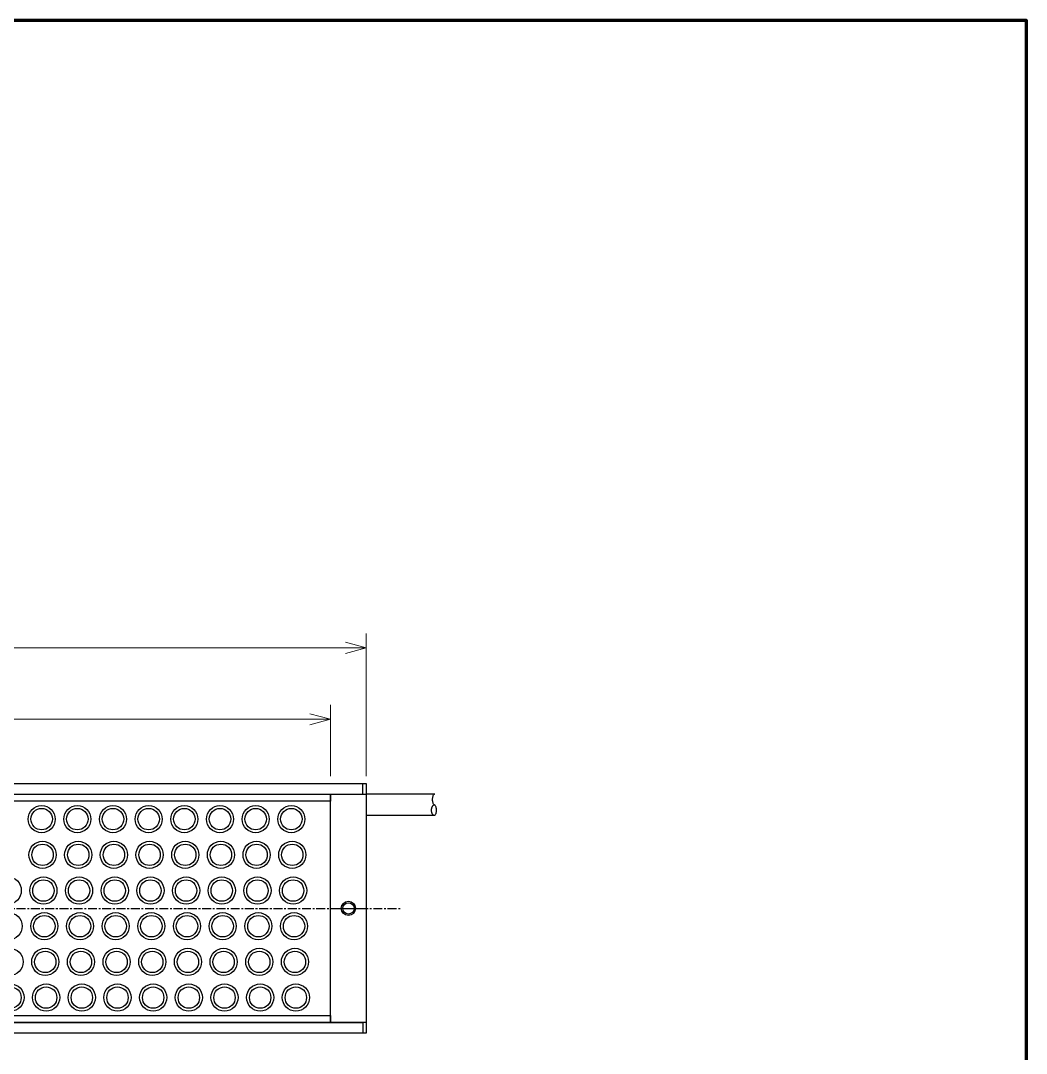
# Model space of a CAD drawing. Header units: millimetres. Extents: x 4 to 387, y 0 to 281.
# Drawn here: x 246 to 387, y 136.3 to 281 of the extents above; entities that cross this region are included whole.
import ezdxf

# ---------------------------------------------------------------- set-up
doc = ezdxf.new("R2010")
doc.units = ezdxf.units.MM
doc.linetypes.add('CENTER', pattern=[2, 1.25, -0.25, 0.25, -0.25])
doc.layers.get('0').update_dxf_attribs({"lineweight": 30})
doc.layers.add('2KD_寸法１', color=7, linetype='Continuous', lineweight=15)
doc.layers.add('AUX', color=7, linetype='Continuous', lineweight=40)

# ---------------------------------------------------------------- blocks, each defined once
blk = doc.blocks.new('A$C088911B4')
for p, q in [((0, 17.49999999999988), (195.9999999999999, 17.49999999999988)), ((0, 17.49999999999988), (195.9999999999999, 17.49999999999988)), ((195.4999999999999, 15.99999999999994), (195.4999999999999, 17.49999999999988)), ((195.9999999999999, 17.49999999999988), (195.9999999999999, -17.49999999999994)), ((195.9999999999999, 17.49999999999988), (195.9999999999999, -17.49999999999994)), ((0.5, 15.99999999999994), (195.4999999999999, 15.99999999999994)), ((5, 15.99999999999994), (190.9999999999999, 15.99999999999994)), ((190.9999999999999, 15.99999999999994), (195.9999999999999, 15.99999999999994)), ((190.9999999999999, -15.99999999999994), (190.9999999999999, 15.99999999999994)), ((190.9999999999999, 15.99999999999994), (190.9999999999999, 15.00000000000006)), ((195.9999999999999, 15.99999999999994), (195.9999999999999, -15.99999999999994)), ((205.6, 15.99999999999994), (195.9999999999999, 15.99999999999994)), ((190.9999999999999, 15.00000000000006), (5, 15.00000000000006)), ((205.6, 12.99999999999988), (195.9999999999999, 12.99999999999988)), ((191.9999999999999, 5.68e-14), (195.0000000000001, 5.68e-14)), ((5, -14.99999999999994), (190.9999999999999, -14.99999999999994)), ((190.9999999999999, -14.99999999999994), (190.9999999999999, -15.99999999999994)), ((0.5, -15.99999999999994), (195.4999999999999, -15.99999999999994)), ((190.9999999999999, -15.99999999999994), (5, -15.99999999999994)), ((195.9999999999999, -15.99999999999994), (190.9999999999999, -15.99999999999994)), ((195.4999999999999, -15.99999999999994), (195.4999999999999, -17.49999999999994)), ((195.9999999999999, -17.49999999999994), (0, -17.49999999999994)), ((195.9999999999999, -17.49999999999994), (0, -17.49999999999994))]:
    blk.add_line(p, q)
at = {"color": 2, "linetype": 'CENTER'}
blk.add_line((-5, 0), (201, 0), dxfattribs=at)
for points in [[(205.5499999999999, 14.50000000000005), (205.5066, 14.51140000000316), (205.4645000000002, 14.54520000000781), (205.425, 14.60050000000052), (205.3893000000002, 14.67540000000752), (205.3584999999999, 14.76790000000631), (205.3335, 14.87499999999988), (205.3150999999999, 14.99350000001135), (205.3037999999999, 15.11970000001031), (205.2999999999999, 15.24999999999988), (205.3037999999999, 15.38019999999966), (205.3150999999999, 15.50650000000331), (205.3335, 15.62499999999988), (205.3584999999999, 15.7321000000083), (205.3893000000002, 15.8245000000025), (205.425, 15.89949999999959), (205.4645000000002, 15.95470000000216), (205.5066, 15.9886000000115), (205.5499999999999, 15.99999999999994)], [(205.5499999999999, 12.99999999999988), (205.5151000000002, 13.00280000000202), (205.4804999999999, 13.01140000000288), (205.4465000000001, 13.02550000000349), (205.4132, 13.04520000000792), (205.3810000000002, 13.07030000000668), (205.3500000000004, 13.10050000000058), (205.3206000000001, 13.13560000000882), (205.2929000000002, 13.1754999999975), (205.2672000000001, 13.21970000000158), (205.2436, 13.2679000000063), (205.2223000000004, 13.31990000000235), (205.2036000000001, 13.37499999999989), (205.1874999999999, 13.43310000000929), (205.1740999999999, 13.49350000001135), (205.1636000000002, 13.55590000000683), (205.1561, 13.61970000001031), (205.1515000000001, 13.68460000000789), (205.1500000000002, 13.75000000000005), (205.1515000000001, 13.81540000000683), (205.1561, 13.88030000000441), (205.1636000000002, 13.94410000000789), (205.1740999999999, 14.00650000000303), (205.1874999999999, 14.06690000000537), (205.2036000000001, 14.12500000000006), (205.2223000000004, 14.18009999999782), (205.2436, 14.23210000000858), (205.2672000000001, 14.28029999999853), (205.2929000000002, 14.3245000000025), (205.3206000000001, 14.36440000000584), (205.3500000000004, 14.39949999999936), (205.3810000000002, 14.42970000000781), (205.4132, 14.45480000000685), (205.4465000000001, 14.47450000001134), (205.4804999999999, 14.4886000000115), (205.5151000000002, 14.4971999999978), (205.5499999999999, 14.50000000000005)], [(205.5499999999999, 14.50000000000005), (205.5934, 14.4886000000115), (205.6355000000002, 14.45470000000216), (205.675, 14.39949999999936), (205.7107000000002, 14.3245000000025), (205.7415000000002, 14.23210000000858), (205.7665, 14.12500000000006), (205.7849, 14.00650000000303), (205.7961999999999, 13.8801999999996), (205.7999999999999, 13.75000000000005), (205.7961999999999, 13.61970000001031), (205.7849, 13.49350000001135), (205.7665, 13.37499999999989), (205.7415000000002, 13.2679000000063), (205.7107000000002, 13.17540000000753), (205.675, 13.10050000000058), (205.6355000000002, 13.04520000000792), (205.5934, 13.01140000000288), (205.5499999999999, 12.99999999999988)]]:
    blk.add_lwpolyline(points)
for centre, radius in [((150.4999999999999, 12.49999999999988), 1.9), ((150.4999999999999, 12.49999999999988), 1.5), ((155.4999999999999, 12.49999999999988), 1.9), ((155.4999999999999, 12.49999999999988), 1.5), ((160.4999999999999, 12.49999999999988), 1.9), ((160.4999999999999, 12.49999999999988), 1.5), ((165.5000000000001, 12.49999999999988), 1.9), ((165.5000000000001, 12.49999999999988), 1.5), ((170.4999999999999, 12.49999999999988), 1.9), ((170.4999999999999, 12.49999999999988), 1.5), ((175.4999999999999, 12.49999999999988), 1.9), ((175.4999999999999, 12.49999999999988), 1.5), ((180.4999999999999, 12.49999999999988), 1.9), ((180.4999999999999, 12.49999999999988), 1.5), ((185.4999999999999, 12.49999999999988), 1.9), ((185.4999999999999, 12.49999999999988), 1.5), ((150.6264837061266, 7.501600068813445), 1.9), ((150.6264837061266, 7.501600068813445), 1.5), ((155.6264837061265, 7.501600068813445), 1.9), ((155.6264837061265, 7.501600068813445), 1.5), ((160.6264837061265, 7.501600068813445), 1.9), ((160.6264837061265, 7.501600068813445), 1.5), ((165.6264837061268, 7.501600068813445), 1.9), ((165.6264837061268, 7.501600068813445), 1.5), ((170.6264837061266, 7.501600068813445), 1.9), ((170.6264837061266, 7.501600068813445), 1.5), ((175.6264837061266, 7.501600068813445), 1.9), ((175.6264837061266, 7.501600068813445), 1.5), ((180.6264837061265, 7.501600068813445), 1.9), ((180.6264837061265, 7.501600068813445), 1.5), ((185.6264837061265, 7.501600068813445), 1.9), ((185.6264837061265, 7.501600068813445), 1.5), ((145.7529674122531, 2.503200137627), 1.9), ((150.7529674122531, 2.503200137627), 1.9), ((155.7529674122531, 2.503200137627), 1.9), ((160.7529674122531, 2.503200137627), 1.9), ((165.7529674122534, 2.503200137627), 1.9), ((170.7529674122531, 2.503200137627), 1.9), ((175.7529674122531, 2.503200137627), 1.9), ((180.7529674122531, 2.503200137627), 1.9), ((185.7529674122531, 2.503200137627), 1.9), ((150.7529674122531, 2.503200137627), 1.5), ((155.7529674122531, 2.503200137627), 1.5), ((160.7529674122531, 2.503200137627), 1.5), ((165.7529674122534, 2.503200137627), 1.5), ((170.7529674122531, 2.503200137627), 1.5), ((175.7529674122531, 2.503200137627), 1.5), ((180.7529674122531, 2.503200137627), 1.5), ((185.7529674122531, 2.503200137627), 1.5), ((193.4999999999999, 5.68e-14), 1), ((193.4999999999999, 5.68e-14), 0.8), ((145.8794511183796, -2.495199793559379), 1.9), ((150.8794511183797, -2.495199793559379), 1.9), ((150.8794511183797, -2.495199793559379), 1.5), ((155.8794511183797, -2.495199793559379), 1.9), ((155.8794511183797, -2.495199793559379), 1.5), ((160.8794511183797, -2.495199793559379), 1.9), ((160.8794511183797, -2.495199793559379), 1.5), ((165.8794511183799, -2.495199793559379), 1.9), ((165.8794511183799, -2.495199793559379), 1.5), ((170.8794511183796, -2.495199793559379), 1.9), ((170.8794511183796, -2.495199793559379), 1.5), ((175.8794511183797, -2.495199793559379), 1.9), ((175.8794511183797, -2.495199793559379), 1.5), ((180.8794511183797, -2.495199793559379), 1.9), ((180.8794511183797, -2.495199793559379), 1.5), ((185.8794511183797, -2.495199793559379), 1.9), ((185.8794511183797, -2.495199793559379), 1.5), ((146.0059348245064, -7.49359972474582), 1.9), ((151.0059348245064, -7.49359972474582), 1.9), ((156.0059348245064, -7.49359972474582), 1.9), ((161.0059348245064, -7.49359972474582), 1.9), ((166.0059348245066, -7.49359972474582), 1.9), ((171.0059348245064, -7.49359972474582), 1.9), ((176.0059348245064, -7.49359972474582), 1.9), ((181.0059348245064, -7.49359972474582), 1.9), ((186.0059348245064, -7.49359972474582), 1.9), ((151.0059348245064, -7.49359972474582), 1.5), ((156.0059348245064, -7.49359972474582), 1.5), ((161.0059348245064, -7.49359972474582), 1.5), ((166.0059348245066, -7.49359972474582), 1.5), ((171.0059348245064, -7.49359972474582), 1.5), ((176.0059348245064, -7.49359972474582), 1.5), ((181.0059348245064, -7.49359972474582), 1.5), ((186.0059348245064, -7.49359972474582), 1.5), ((146.1324185306331, -12.49199965593226), 1.9), ((146.1324185306331, -12.49199965593226), 1.5), ((151.1324185306331, -12.49199965593226), 1.9), ((151.1324185306331, -12.49199965593226), 1.5), ((156.1324185306331, -12.49199965593226), 1.9), ((156.1324185306331, -12.49199965593226), 1.5), ((161.1324185306331, -12.49199965593226), 1.9), ((161.1324185306331, -12.49199965593226), 1.5), ((166.1324185306333, -12.49199965593226), 1.9), ((166.1324185306333, -12.49199965593226), 1.5), ((171.1324185306331, -12.49199965593226), 1.9), ((171.1324185306331, -12.49199965593226), 1.5), ((176.1324185306331, -12.49199965593226), 1.9), ((176.1324185306331, -12.49199965593226), 1.5), ((181.1324185306331, -12.49199965593226), 1.9), ((181.1324185306331, -12.49199965593226), 1.5), ((186.1324185306331, -12.49199965593226), 1.9), ((186.1324185306331, -12.49199965593226), 1.5)]:
    blk.add_circle(centre, radius)

msp = doc.modelspace()

# ---------------------------------------------------------------- linework, layer by layer
at = {"color": 2, "linetype": 'CENTER'}
msp.add_line((93.4726537655789, 156.6437738442044), (299.4726537655789, 156.6437738442044), dxfattribs=at)
at = {"layer": '2KD_寸法１'}
for p, q in [((294.4726537655788, 193.1437738442047), (291.5748537655791, 193.9202738442118)), ((294.4726537655788, 175.1437738442044), (294.4726537655788, 195.1437738442044)), ((294.4726537655788, 193.1437738442047), (98.4726537655789, 193.1437738442047)), ((291.5748537655791, 192.3672738442118), (294.4726537655788, 193.1437738442047)), ((289.4726537655788, 183.1437738442044), (286.574853765579, 183.9202738442118)), ((289.4726537655788, 175.1437738442044), (289.4726537655788, 185.1437738442045)), ((103.4726537655789, 183.1437738442044), (289.4726537655788, 183.1437738442044)), ((286.574853765579, 182.367273844212), (289.4726537655788, 183.1437738442044))]:
    msp.add_line(p, q, dxfattribs=at)
at = {"layer": 'AUX', "lineweight": 70}
msp.add_lwpolyline([(3.999999758280865, 4.000000249163575), (386.9999997582809, 4.000000249163575), (386.9999997582809, 281.0000002491635), (3.999999758280865, 281.0000002491635)], close=True, dxfattribs=at)

# ---------------------------------------------------------------- block references
msp.add_blockref('A$C088911B4', (98.4726537655789, 156.6437738442044))

doc.saveas('drawing.dxf')
